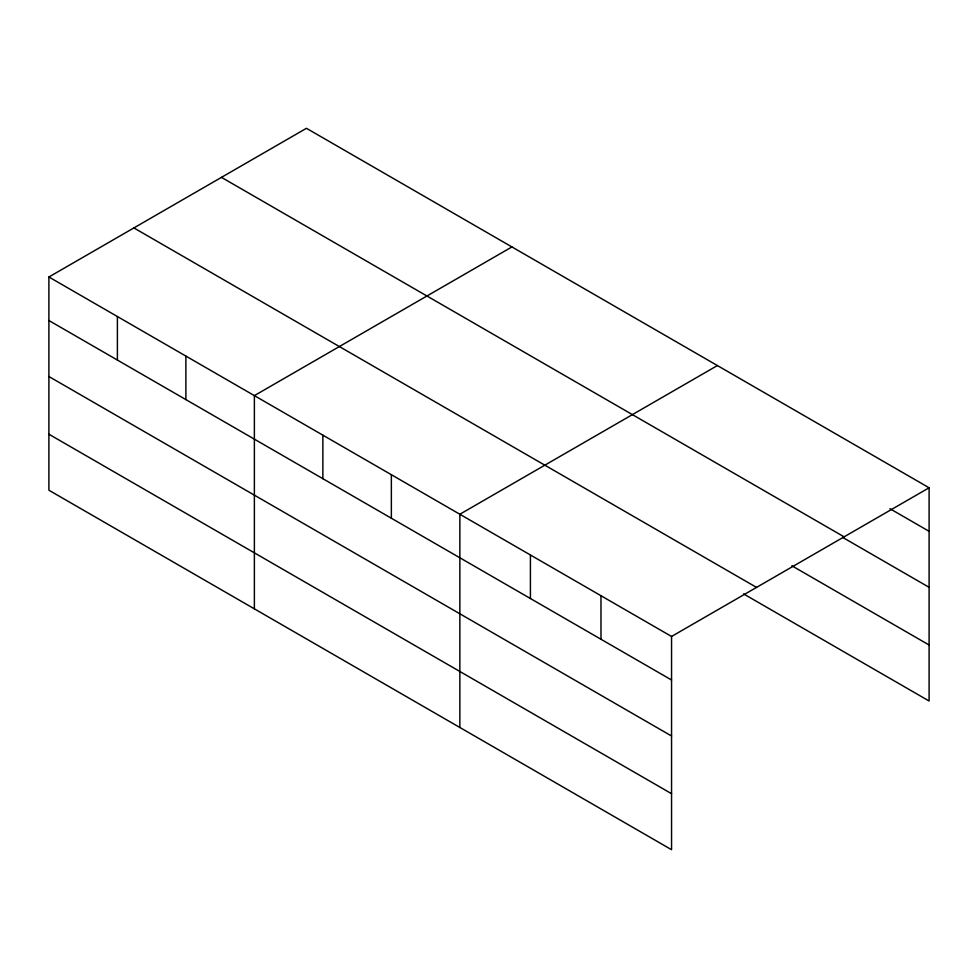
<?xml version="1.0" encoding="UTF-8"?>
<svg xmlns="http://www.w3.org/2000/svg" width="978" height="978" viewBox="0 0 978 978"><rect width="100%" height="100%" fill="white"/><g stroke="black" fill="none" stroke-linecap="round" stroke-linejoin="round"><path stroke-width="1.47" d="M671.556 736.006L671.556 636.47L48.9 276.994L48.9 490.222L671.556 849.699L671.556 736.006L48.9 376.518M743.537 593.878L929.1 701.006L929.1 487.777L306.444 128.301L48.9 276.994M511.922 246.933L254.378 395.625L254.378 608.854M717.4 365.552L459.856 514.245L459.856 727.473M671.556 636.47L929.1 487.777M889.894 508.67L929.1 531.311M221.456 177.36L844.112 536.849M842.853 537.509L929.1 587.313M791.887 565.785L929.1 645.003M133.888 227.923L756.544 587.411M48.9 320.515L671.556 680.003M48.9 434.22L671.556 793.696M600.981 595.736L600.981 639.257M530.418 554.991L530.418 598.512M391.359 474.709L391.359 518.23M322.862 435.161L322.862 478.694M185.881 356.078L185.881 399.599M117.397 316.53L117.397 360.063"/></g></svg>
